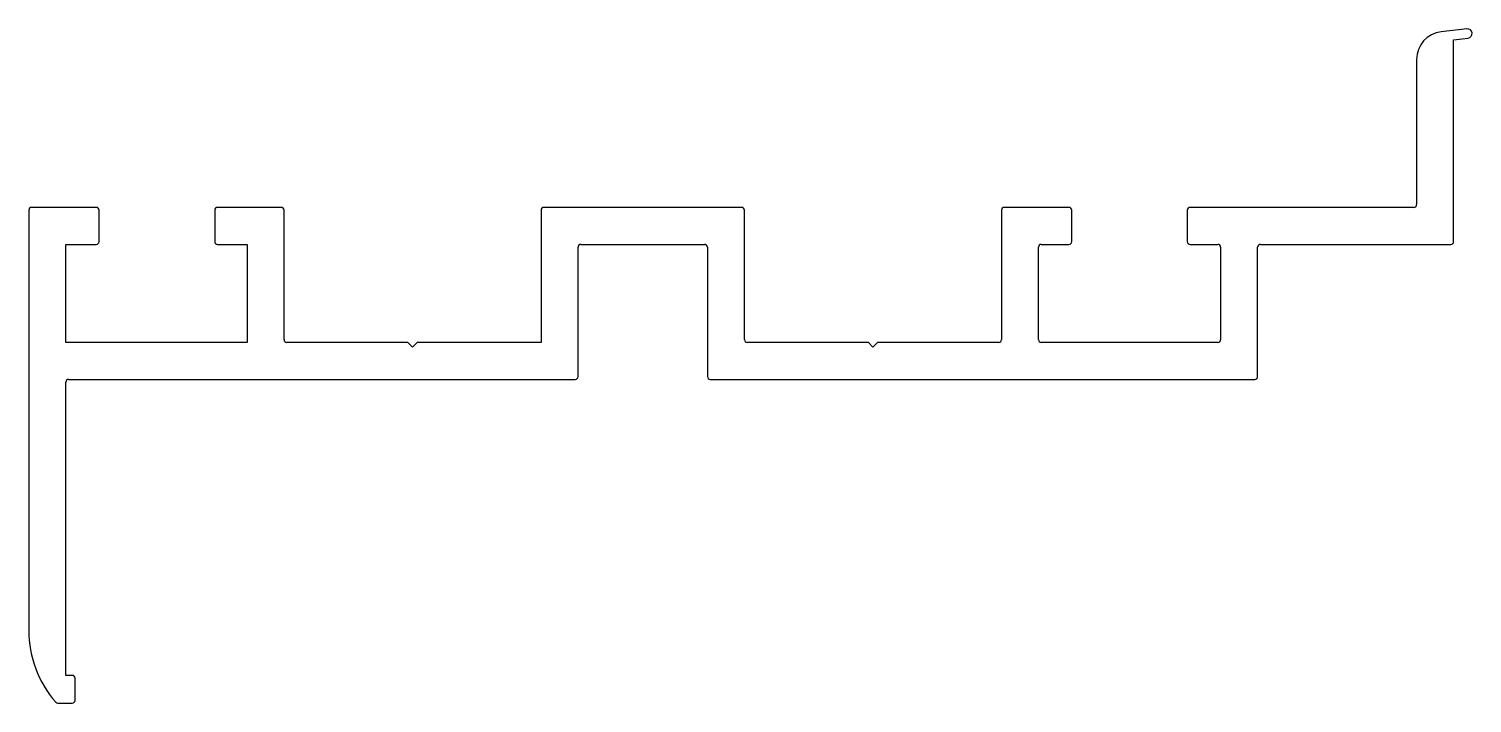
# Model space of a CAD drawing. Extents: x 318 to 474, y 785 to 858.
import ezdxf

# ---------------------------------------------------------------- set-up
doc = ezdxf.new("R2010")
doc.units = 0
doc.layers.get('0').update_dxf_attribs({"linetype": 'CONTINUOUS'})

msp = doc.modelspace()

# ---------------------------------------------------------------- linework, layer by layer
for p, q in [((473.36, 857.61), (470.57, 857.29)), ((471.91, 856.44), (473.47, 856.62)), ((471.91, 834.61), (471.91, 856.44)), ((467.91, 854.31), (467.91, 838.61)), ((325.11, 838.31), (318.11, 838.31)), ((345.11, 838.31), (338.21, 838.31)), ((394.91, 838.31), (373.51, 838.31)), ((430.31, 838.31), (423.31, 838.31)), ((467.61, 838.31), (443.41, 838.31)), ((317.81, 838.01), (317.81, 792.57)), ((325.41, 834.61), (325.41, 838.01)), ((337.91, 838.01), (337.91, 834.61)), ((345.41, 824.01), (345.41, 838.01)), ((373.21, 838.01), (373.21, 823.71)), ((395.21, 824.01), (395.21, 838.01)), ((423.01, 838.01), (423.01, 824.01)), ((430.61, 834.61), (430.61, 838.01)), ((443.11, 838.01), (443.11, 834.61)), ((321.81, 823.71), (321.81, 834.31)), ((321.81, 834.31), (325.11, 834.31)), ((338.21, 834.31), (341.41, 834.31)), ((341.41, 834.31), (341.41, 823.71)), ((377.21, 820.01), (377.21, 834.01)), ((377.51, 834.31), (390.91, 834.31)), ((391.21, 834.01), (391.21, 820.01)), ((427.01, 824.01), (427.01, 834.01)), ((427.31, 834.31), (430.31, 834.31)), ((443.41, 834.31), (446.41, 834.31)), ((446.71, 834.01), (446.71, 824.01)), ((450.71, 823.71), (450.71, 834.01)), ((451.01, 834.31), (467.91, 834.31)), ((467.91, 834.31), (471.61, 834.31)), ((341.41, 823.71), (321.81, 823.71)), ((358.81, 823.71), (345.71, 823.71)), ((359.31, 823.21), (358.81, 823.71)), ((359.81, 823.71), (359.31, 823.21)), ((373.21, 823.71), (359.81, 823.71)), ((408.61, 823.71), (395.51, 823.71)), ((409.11, 823.21), (408.61, 823.71)), ((409.61, 823.71), (409.11, 823.21)), ((422.71, 823.71), (409.61, 823.71)), ((446.41, 823.71), (427.31, 823.71)), ((450.71, 820.01), (450.71, 823.71)), ((322.11, 819.71), (376.91, 819.71)), ((391.51, 819.71), (450.41, 819.71)), ((321.81, 787.71), (321.81, 819.41)), ((322.51, 787.71), (321.81, 787.71)), ((322.81, 785.01), (322.81, 787.41)), ((320.95, 784.71), (322.51, 784.71))]:
    msp.add_line(p, q)
for centre, radius, start, end in [((470.91, 854.31), 3, 96.5799, 179.9999), ((473.41, 857.12), 0.5, 276.5809, 96.5809), ((318.11, 838.01), 0.3, 90, 180), ((325.11, 838.01), 0.3, 360, 90), ((338.21, 838.01), 0.3, 90, 180), ((345.11, 838.01), 0.3, 360, 90), ((373.51, 838.01), 0.3, 90, 180), ((394.91, 838.01), 0.3, 360, 90), ((423.31, 838.01), 0.3, 90, 180), ((430.31, 838.01), 0.3, 360, 90), ((443.41, 838.01), 0.3, 90, 180), ((467.61, 838.61), 0.3, 270, 360), ((325.11, 834.61), 0.3, 270, 360), ((338.21, 834.61), 0.3, 180, 270), ((377.51, 834.01), 0.3, 90, 180), ((390.91, 834.01), 0.3, 360, 90), ((427.31, 834.01), 0.3, 90, 180), ((430.31, 834.61), 0.3, 270, 360), ((443.41, 834.61), 0.3, 180, 270), ((446.41, 834.01), 0.3, 360, 90), ((451.01, 834.01), 0.3, 90, 180), ((471.61, 834.61), 0.3, 270, 360), ((345.71, 824.01), 0.3, 180, 270), ((395.51, 824.01), 0.3, 180, 270), ((422.71, 824.01), 0.3, 270, 360), ((427.31, 824.01), 0.3, 180, 270), ((446.41, 824.01), 0.3, 270, 360), ((322.11, 819.41), 0.3, 90, 180), ((376.91, 820.01), 0.3, 270, 360), ((391.51, 820.01), 0.3, 180, 270), ((450.41, 820.01), 0.3, 270, 360), ((329.61, 792.57), 11.8, 180.0012, 221.1088), ((322.51, 787.41), 0.3, 360, 89.9977), ((320.95, 785.01), 0.3, 221.1087, 270), ((322.51, 785.01), 0.3, 270.0023, 0)]:
    msp.add_arc(centre, radius, start, end)

doc.saveas('drawing.dxf')
